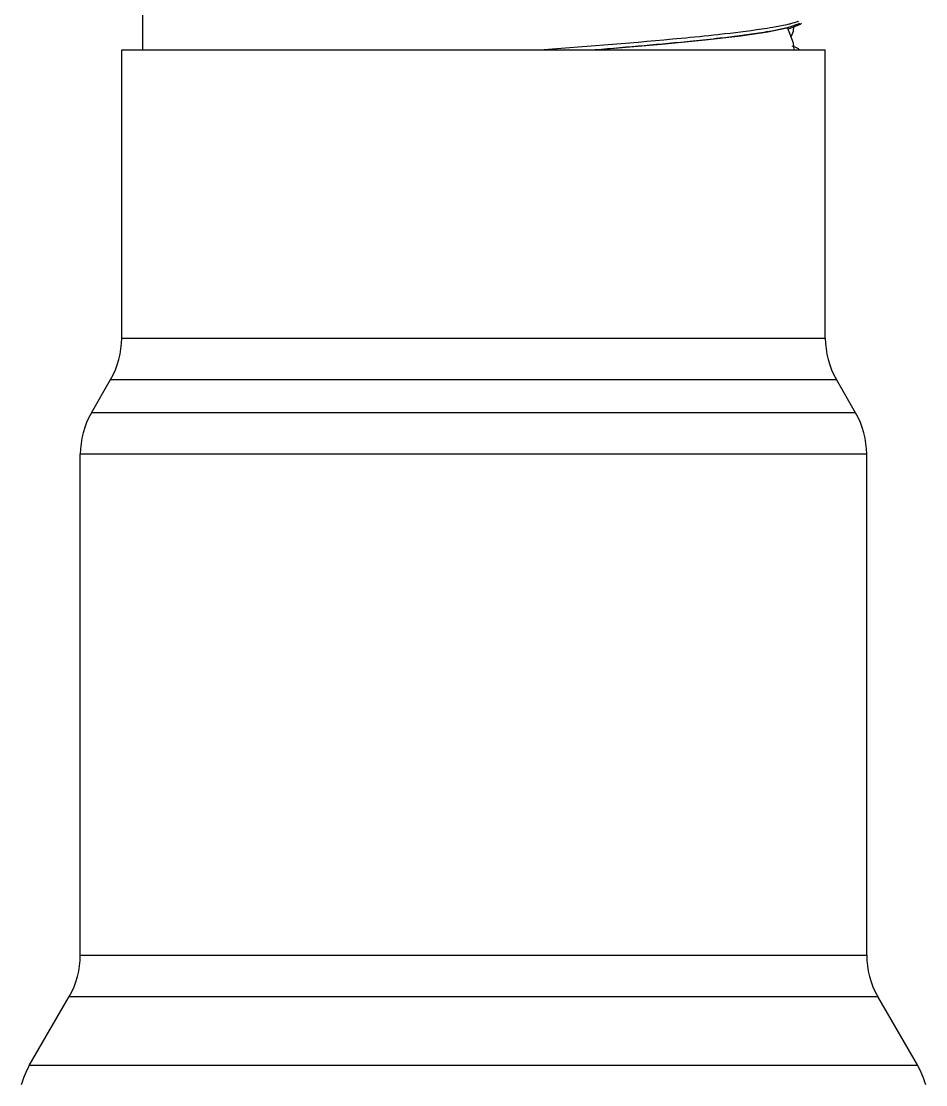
# Model space of a CAD drawing. Header units: millimetres. Extents: x 601 to 1195, y -13 to 407.
# Drawn here: x 742.51 to 758.9, y 224.54 to 243.8 of the extents above; entities that cross this region are included whole.
import ezdxf

# ---------------------------------------------------------------- set-up
doc = ezdxf.new("R2010")
doc.units = ezdxf.units.MM
doc.header["$LTSCALE"] = 0.1
doc.layers.add('02___PRT_ALL_AXES', color=7, linetype='Continuous')

msp = doc.modelspace()

# ---------------------------------------------------------------- linework, layer by layer
at = {"color": 7, "linetype": 'Continuous'}
for p, q in [((744.7037, 244.5751), (744.7037, 243.2852)), ((756.4457, 243.678), (756.6264, 243.7513)), ((756.5395, 243.7142), (756.5657, 243.7266)), ((756.6264, 243.7513), (756.647, 243.766)), ((755.1621, 243.562), (755.1374, 243.5592)), ((756.0378, 243.6124), (756.3802, 243.6821)), ((756.5028, 243.4043), (756.396, 243.6874)), ((756.4032, 243.6684), (756.4457, 243.678)), ((756.4584, 243.522), (756.4995, 243.6237)), ((756.4995, 243.6237), (756.507, 243.7029)), ((756.5129, 243.2852), (756.5028, 243.4043)), ((744.3283, 238.0621), (757.0783, 238.0621)), ((744.1273, 237.3121), (757.2793, 237.3121)), ((757.6273, 236.7092), (743.7793, 236.7092)), ((757.8283, 235.9592), (743.5783, 235.9592)), ((743.5783, 226.8857), (757.8283, 226.8857)), ((743.3773, 226.1357), (758.0293, 226.1357)), ((758.7523, 224.8833), (742.6543, 224.8833))]:
    msp.add_line(p, q, dxfattribs=at)
for points in [[(756.3802, 243.6821), (756.5921, 243.7536), (756.6146, 243.7658)], [(754.9019, 243.4651), (755.5473, 243.5402), (756.0378, 243.6124)], [(752.9041, 243.2852), (753.1812, 243.3072), (754.1082, 243.3874), (754.9019, 243.4651)]]:
    msp.add_lwpolyline(points, dxfattribs=at)
for centre, radius, start, end in [((756.4255, 243.9972), 0.3047, 297.37753, 299.92136), ((756.3259, 244.4918), 0.7396, 290.27219, 291.33504), ((742.8283, 238.0621), 1.5, 330, 0), ((758.5783, 238.0621), 1.5, 180, 210), ((745.0783, 235.9592), 1.5, 150, 180), ((756.3283, 235.9592), 1.5, 0, 30), ((742.0783, 226.8857), 1.5, 330, 0), ((759.3283, 226.8857), 1.5, 180, 210), ((743.9533, 224.1333), 1.5, 150, 164.39924), ((757.4533, 224.1333), 1.5, 15.60076, 30)]:
    msp.add_arc(centre, radius, start, end, dxfattribs=at)
for points, knots in [([(756.5623, 243.7466), (756.5365, 243.7336), (756.3734, 243.6724), (756.2013, 243.6418), (756.0586, 243.6168)], [0, 0, 0, 0, 0.1659436, 1, 1, 1, 1]), ([(756.4488, 243.7576), (756.4259, 243.7517), (756.3192, 243.7262), (756.2113, 243.7058), (756.1264, 243.6911)], [0, 0, 0, 0, 0.2150807, 1, 1, 1, 1]), ([(756.5775, 243.7331), (756.5815, 243.7354), (756.5889, 243.74), (756.5961, 243.745), (756.5994, 243.7475)], [0, 0, 0, 0, 0.5245263, 1, 1, 1, 1]), ([(755.1374, 243.5592), (754.913, 243.5346), (753.862, 243.4295), (752.8089, 243.3481), (751.9808, 243.2854)], [0, 0, 0, 0, 0.2136943, 1, 1, 1, 1]), ([(756.1264, 243.6911), (756.0596, 243.6796), (755.7393, 243.6286), (755.4171, 243.5901), (755.1621, 243.562)], [0, 0, 0, 0, 0.2089194, 1, 1, 1, 1]), ([(756.0586, 243.6168), (755.9966, 243.6059), (755.7013, 243.5581), (755.4043, 243.5215), (755.1697, 243.4948)], [0, 0, 0, 0, 0.2105912, 1, 1, 1, 1]), ([(755.1697, 243.4948), (755.0066, 243.4762), (754.2543, 243.3965), (753.5004, 243.3328), (752.9099, 243.2852)], [0, 0, 0, 0, 0.2169841, 1, 1, 1, 1]), ([(756.573, 243.3158), (756.5814, 243.3112), (756.5962, 243.3021), (756.6095, 243.2908), (756.6146, 243.285)], [0, 0, 0, 0, 0.5545058, 1, 1, 1, 1])]:
    msp.add_open_spline(points, degree=3, knots=knots, dxfattribs=at)
for points in [[(756.5822, 243.798), (756.5386, 243.7818), (756.4938, 243.7691), (756.4488, 243.7576)], [(756.4558, 243.6838), (756.4841, 243.6926), (756.5122, 243.7024), (756.5395, 243.7142)], [(756.4741, 243.3567), (756.508, 243.3455), (756.5418, 243.333), (756.573, 243.3158)]]:
    msp.add_open_spline(points, degree=3, dxfattribs=at)
at = {"layer": '02___PRT_ALL_AXES', "color": 7, "linetype": 'Continuous'}
for p, q in [((744.3283, 238.0621), (744.3283, 243.2852)), ((744.3283, 243.2852), (757.0783, 243.2852)), ((757.0783, 238.0621), (757.0783, 243.2852)), ((743.7793, 236.7092), (744.1273, 237.3121)), ((757.6273, 236.7092), (757.2793, 237.3121)), ((743.5783, 226.8857), (743.5783, 235.9592)), ((757.8283, 226.8857), (757.8283, 235.9592)), ((742.6543, 224.8833), (743.3773, 226.1357)), ((758.7523, 224.8833), (758.0293, 226.1357))]:
    msp.add_line(p, q, dxfattribs=at)

doc.saveas('drawing.dxf')
